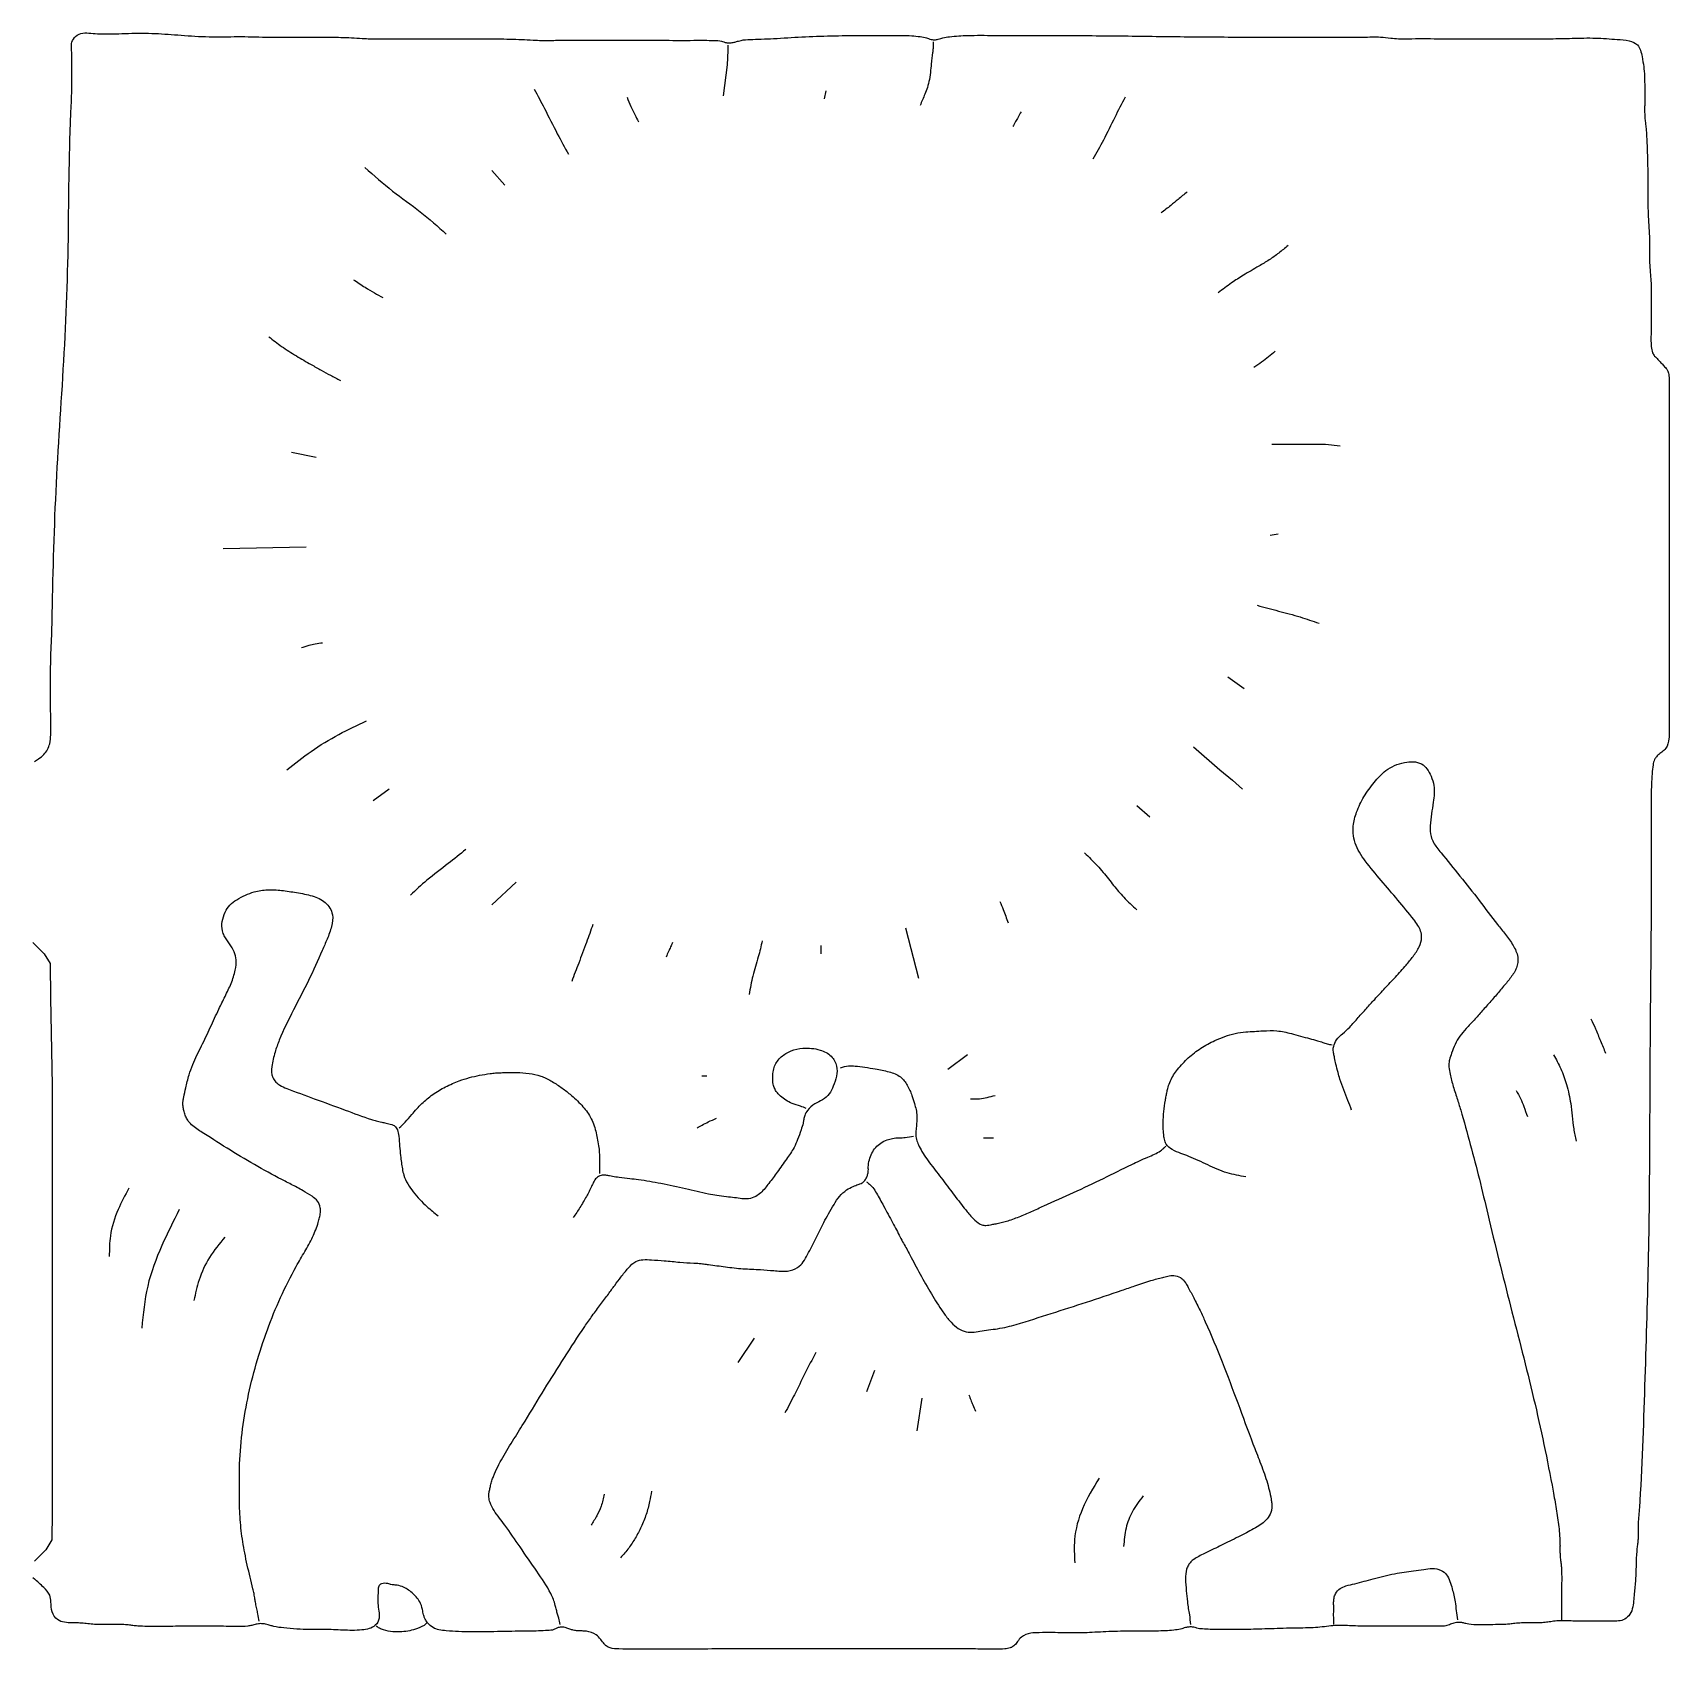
# Model space of a CAD drawing. Extents: x 1.32 to 8.84, y 286.38 to 293.8.
import ezdxf

# ---------------------------------------------------------------- set-up
doc = ezdxf.new("R2010")
doc.units = 0
doc.layers.add('Layer_1', color=7, linetype='CONTINUOUS')

msp = doc.modelspace()

# ---------------------------------------------------------------- linework, layer by layer
at = {"layer": 'Layer_1', "color": 1}
for p, q in [((4.513456, 293.743828), (4.513456, 293.720194)), ((4.513456, 293.720194), (4.509166, 293.654091)), ((4.509166, 293.654091), (4.491038, 293.512007)), ((4.962162, 293.534441), (4.954662, 293.49705)), ((3.42913, 293.168014), (3.488957, 293.100711)), ((8.835897, 292.113706), (8.835897, 291.85945)), ((2.509327, 291.874302), (2.621498, 291.851868)), ((7.011141, 291.911693), (7.257919, 291.911424)), ((7.257919, 291.911424), (7.325224, 291.904214)), ((8.835897, 291.85945), (8.835897, 290.939644)), ((7.003665, 291.492919), (7.041057, 291.500399)), ((2.195247, 291.433096), (2.576631, 291.440576)), ((8.835897, 290.939644), (8.835897, 290.655476)), ((6.80924, 290.842324), (6.884024, 290.789978)), ((6.652202, 290.520766), (6.771852, 290.416079)), ((6.771852, 290.416079), (6.830993, 290.36804)), ((6.830993, 290.36804), (6.876538, 290.326335)), ((2.958008, 290.326345), (2.883224, 290.273999)), ((6.390453, 290.251565), (6.45028, 290.199219)), ((3.541307, 289.900091), (3.429136, 289.795394)), ((5.328549, 289.69063), (5.388376, 289.458809)), ((1.320288, 289.623327), (1.372208, 289.570968)), ((4.93971, 289.608385), (4.93971, 289.570993)), ((1.372208, 289.570968), (1.400172, 289.526119)), ((1.400172, 289.526119), (1.402532, 289.369079)), ((1.402532, 289.369079), (1.410032, 288.965261)), ((5.612741, 289.107286), (5.523001, 289.039982)), ((4.393775, 289.010119), (4.41621, 289.010119)), ((1.410032, 288.965261), (1.410032, 287.47712)), ((5.687524, 288.726013), (5.732394, 288.726013)), ((4.6331, 287.806221), (4.558316, 287.694049)), ((5.186477, 287.65666), (5.149085, 287.559441)), ((5.403342, 287.529528), (5.380907, 287.379966)), ((1.410032, 287.47712), (1.410032, 287.006)), ((1.410032, 287.006), (1.407672, 286.878872)), ((1.379708, 286.834022), (1.327788, 286.781662)), ((1.407672, 286.878872), (1.379708, 286.834022)), ((1.320275, 286.706878), (1.327775, 286.699378)), ((3.129997, 286.497469), (3.117504, 286.485859)), ((5.298728, 286.377836), (4.438747, 286.377836)), ((5.650188, 286.377836), (5.298728, 286.377836))]:
    msp.add_line(p, q, dxfattribs=at)
for points, knots in [([(1.327803, 290.453583), (1.334261, 290.457655), (1.349794, 290.467449), (1.379199, 290.49034), (1.400076, 290.530595), (1.404103, 290.582452), (1.4035, 290.632376), (1.402399, 290.681752), (1.402621, 290.725589), (1.402564, 290.765473), (1.402579, 290.800618), (1.402572, 290.829442), (1.402589, 290.854369), (1.402459, 290.89933), (1.404125, 290.965153), (1.408625, 291.049834), (1.412914, 291.305397), (1.424674, 291.73261), (1.468866, 292.329879), (1.484582, 292.776687), (1.485671, 293.070887), (1.489064, 293.21296), (1.491431, 293.33083), (1.494955, 293.425044), (1.498616, 293.494794), (1.50002, 293.556407), (1.499909, 293.613465), (1.49938, 293.660776), (1.500854, 293.701256), (1.497606, 293.731463), (1.497813, 293.759714), (1.51637, 293.788353), (1.550702, 293.802304), (1.588616, 293.799051), (1.652909, 293.793663), (1.746417, 293.798838), (1.866154, 293.800017), (1.988909, 293.790705), (2.114947, 293.781234), (2.244724, 293.783951), (2.340844, 293.782896), (2.400253, 293.780739), (2.425186, 293.781141), (2.453225, 293.781408), (2.486694, 293.781303), (2.524084, 293.781338), (2.58145, 293.781312), (2.655585, 293.781465), (2.750377, 293.780247), (2.823005, 293.775772), (2.874163, 293.772943), (2.901599, 293.773534), (2.939768, 293.774068), (2.992463, 293.773766), (3.057272, 293.773872), (3.114461, 293.773847), (3.162802, 293.773851), (3.202685, 293.77385), (3.237098, 293.77385), (3.264517, 293.773851), (3.286952, 293.773849), (3.336198, 293.77386), (3.416291, 293.773666), (3.523532, 293.772445), (3.60686, 293.768406), (3.661532, 293.765369), (3.691462, 293.766042), (3.737631, 293.76664), (3.802843, 293.766269), (3.8851, 293.766396), (3.983522, 293.766365), (4.097398, 293.766342), (4.227044, 293.766492), (4.329416, 293.766042), (4.40403, 293.766778), (4.446169, 293.76572), (4.476898, 293.765475), (4.495243, 293.758187), (4.510041, 293.753868), (4.527838, 293.754124), (4.545142, 293.758363), (4.559892, 293.76286), (4.582481, 293.768906), (4.618036, 293.770191), (4.667833, 293.771848), (4.74731, 293.775515), (4.854406, 293.782794), (4.986575, 293.787391), (5.096844, 293.788952), (5.184618, 293.788799), (5.249437, 293.788696), (5.307374, 293.789145), (5.355969, 293.787967), (5.393282, 293.783839), (5.419573, 293.780463), (5.435664, 293.77388), (5.447918, 293.769791), (5.463002, 293.768258), (5.477786, 293.770545), (5.489927, 293.774887), (5.5072, 293.780659), (5.535065, 293.783286), (5.572344, 293.78751), (5.640832, 293.789948), (5.741256, 293.788679), (5.870885, 293.788985), (6.05732, 293.788825), (6.295943, 293.787284), (6.59006, 293.782856), (6.846634, 293.781114), (7.066273, 293.781296), (7.248231, 293.7816), (7.383893, 293.78059), (7.47113, 293.78186), (7.513624, 293.781998), (7.55343, 293.777431), (7.590226, 293.773233), (7.622722, 293.773417), (7.688865, 293.774405), (7.793486, 293.773604), (7.93307, 293.773906), (8.037397, 293.773838), (8.101675, 293.773841), (8.129096, 293.773841), (8.160552, 293.773842), (8.199774, 293.773833), (8.244643, 293.773873), (8.308859, 293.773673), (8.393029, 293.775455), (8.495264, 293.77882), (8.582935, 293.771087), (8.647768, 293.767855), (8.699904, 293.746874), (8.711578, 293.694231), (8.719557, 293.646893), (8.723379, 293.59908), (8.723706, 293.560717), (8.723773, 293.530201), (8.723734, 293.51026), (8.723757, 293.489309), (8.723602, 293.468089), (8.723431, 293.445654), (8.723598, 293.422997), (8.725024, 293.400206), (8.728462, 293.377905), (8.733597, 293.323757), (8.73631, 293.235507), (8.739022, 293.115845), (8.737689, 293.018232), (8.740177, 292.943961), (8.744601, 292.891733), (8.746606, 292.844777), (8.745691, 292.804686), (8.744967, 292.769775), (8.746733, 292.731891), (8.750092, 292.691909), (8.75315, 292.649558), (8.753795, 292.60483), (8.753614, 292.554499), (8.753547, 292.502154), (8.753922, 292.457321), (8.753067, 292.421669), (8.752105, 292.391718), (8.753509, 292.361487), (8.757205, 292.334393), (8.767414, 292.317112), (8.779822, 292.306047), (8.790791, 292.292688), (8.80591, 292.278964), (8.816077, 292.265926), (8.825984, 292.254848), (8.833057, 292.239832), (8.836172, 292.216051), (8.836701, 292.184152), (8.836267, 292.149234), (8.836014, 292.124996), (8.835897, 292.113706)], [0, 0, 0, 0, 0.022922, 0.055125, 0.110862, 0.152072, 0.21033, 0.260744, 0.300201, 0.341844, 0.380394, 0.405638, 0.428316, 0.455176, 0.540517, 0.6258, 0.709552, 1.307254, 1.9076, 2.506, 2.647974, 2.79018, 2.932329, 3.001647, 3.073011, 3.141855, 3.186513, 3.244145, 3.283939, 3.307579, 3.335582, 3.36678, 3.403636, 3.440484, 3.479878, 3.597495, 3.720454, 3.839062, 3.966608, 4.099408, 4.228159, 4.255001, 4.277711, 4.302953, 4.339124, 4.378114, 4.415125, 4.51122, 4.600537, 4.699438, 4.729525, 4.754167, 4.78173, 4.844052, 4.912239, 4.976161, 5.01562, 5.057261, 5.09581, 5.118858, 5.139519, 5.163115, 5.266597, 5.379809, 5.484791, 5.516896, 5.543996, 5.574562, 5.655429, 5.739616, 5.821339, 5.95069, 6.081264, 6.2102, 6.258034, 6.304732, 6.337503, 6.348356, 6.36373, 6.383486, 6.400817, 6.417074, 6.429779, 6.470834, 6.522976, 6.579611, 6.709362, 6.845058, 6.976269, 7.040187, 7.108384, 7.1707, 7.21408, 7.25396, 7.283636, 7.292737, 7.306029, 7.322288, 7.337675, 7.35047, 7.360946, 7.392211, 7.433808, 7.473715, 7.597568, 7.735153, 7.862576, 8.156882, 8.45102, 8.745027, 8.926611, 9.109928, 9.290929, 9.33352, 9.371734, 9.418261, 9.453605, 9.482721, 9.515633, 9.652112, 9.796522, 9.934407, 9.965091, 9.989356, 10.016669, 10.059458, 10.107024, 10.151274, 10.252102, 10.359578, 10.458079, 10.514821, 10.556403, 10.614093, 10.660948, 10.703999, 10.756934, 10.776243, 10.795527, 10.816759, 10.839097, 10.859187, 10.884066, 10.907067, 10.927607, 10.951721, 11.070185, 11.192315, 11.310821, 11.362981, 11.415165, 11.468057, 11.503861, 11.535455, 11.572786, 11.617558, 11.655838, 11.700131, 11.751707, 11.806842, 11.857171, 11.88618, 11.913856, 11.946958, 11.977232, 11.99455, 12.00574, 12.02694, 12.046284, 12.066799, 12.076477, 12.090733, 12.115722, 12.147716, 12.18656, 12.220437, 12.220437, 12.220437, 12.220437]), ([(5.455742, 293.758755), (5.455784, 293.75715), (5.455921, 293.751889), (5.455901, 293.741796), (5.455101, 293.726694), (5.453245, 293.710096), (5.450242, 293.690357), (5.447697, 293.663711), (5.444472, 293.628126), (5.439072, 293.588038), (5.430864, 293.551138), (5.418785, 293.520239), (5.406307, 293.493383), (5.39931, 293.475771), (5.395869, 293.467109)], [0, 0, 0, 0, 0.004814, 0.015791, 0.030268, 0.050161, 0.065868, 0.090157, 0.130434, 0.173062, 0.211468, 0.243475, 0.272356, 0.300311, 0.300311, 0.300311, 0.300311]), ([(3.623582, 293.541919), (3.639259, 293.512665), (3.675586, 293.44488), (3.725093, 293.343688), (3.763398, 293.274091), (3.780622, 293.242795)], [0, 0, 0, 0, 0.099563, 0.230705, 0.337861, 0.337861, 0.337861, 0.337861]), ([(4.049811, 293.50453), (4.055448, 293.490444), (4.066209, 293.463556), (4.085058, 293.426796), (4.096673, 293.403407), (4.102159, 293.392358)], [0, 0, 0, 0, 0.04549, 0.086831, 0.123842, 0.123842, 0.123842, 0.123842]), ([(5.859513, 293.437226), (5.854777, 293.429162), (5.846192, 293.414548), (5.833777, 293.39208), (5.826181, 293.377639), (5.822121, 293.369922)], [0, 0, 0, 0, 0.028054, 0.050844, 0.077003, 0.077003, 0.077003, 0.077003]), ([(6.338111, 293.504528), (6.321739, 293.474016), (6.2869, 293.409086), (6.24166, 293.311946), (6.205304, 293.249253), (6.188549, 293.220361)], [0, 0, 0, 0, 0.103873, 0.221039, 0.32119, 0.32119, 0.32119, 0.32119]), ([(2.845838, 293.18297), (2.887464, 293.145779), (2.968678, 293.073219), (3.101785, 292.981581), (3.180571, 292.911307), (3.219743, 292.876368)], [0, 0, 0, 0, 0.167309, 0.326421, 0.483752, 0.483752, 0.483752, 0.483752]), ([(6.622281, 293.070799), (6.608449, 293.058943), (6.583665, 293.0377), (6.54394, 293.005072), (6.517549, 292.984955), (6.502631, 292.973584)], [0, 0, 0, 0, 0.054651, 0.097927, 0.154195, 0.154195, 0.154195, 0.154195]), ([(7.085923, 292.824022), (7.0718, 292.812204), (7.043896, 292.788855), (6.998859, 292.757112), (6.94399, 292.724292), (6.885062, 292.691135), (6.822748, 292.650331), (6.784851, 292.622307), (6.764364, 292.607158)], [0, 0, 0, 0, 0.055227, 0.109122, 0.165071, 0.246974, 0.311925, 0.388356, 0.388356, 0.388356, 0.388356]), ([(2.793493, 292.666981), (2.811184, 292.655223), (2.842601, 292.634341), (2.887684, 292.607205), (2.915092, 292.591957), (2.928099, 292.584722)], [0, 0, 0, 0, 0.063718, 0.113158, 0.157807, 0.157807, 0.157807, 0.157807]), ([(2.404631, 292.405248), (2.423973, 292.390062), (2.464474, 292.358265), (2.530253, 292.316679), (2.591512, 292.281118), (2.643995, 292.252003), (2.68874, 292.227191), (2.718296, 292.2115), (2.733669, 292.203339)], [0, 0, 0, 0, 0.073731, 0.154387, 0.233152, 0.286256, 0.33443, 0.386642, 0.386642, 0.386642, 0.386642]), ([(7.026098, 292.337945), (7.016422, 292.329324), (6.996767, 292.311811), (6.96347, 292.287962), (6.940748, 292.271672), (6.928879, 292.263163)], [0, 0, 0, 0, 0.03885, 0.07892, 0.122742, 0.122742, 0.122742, 0.122742]), ([(6.943841, 291.171364), (6.976635, 291.16259), (7.042322, 291.145014), (7.137752, 291.119863), (7.199002, 291.098991), (7.228009, 291.089106)], [0, 0, 0, 0, 0.101853, 0.204012, 0.295921, 0.295921, 0.295921, 0.295921]), ([(2.554196, 290.97693), (2.565833, 290.980759), (2.586705, 290.987625), (2.619026, 290.996243), (2.640069, 290.998271), (2.651415, 290.999365)], [0, 0, 0, 0, 0.036763, 0.065938, 0.100071, 0.100071, 0.100071, 0.100071]), ([(8.835897, 290.655476), (8.836008, 290.645), (8.836252, 290.621968), (8.836643, 290.589451), (8.835258, 290.552654), (8.827422, 290.518124), (8.803404, 290.497057), (8.787129, 290.486379), (8.776006, 290.474987), (8.766348, 290.460607), (8.760753, 290.433467), (8.757583, 290.394735), (8.754714, 290.34978), (8.752891, 290.281081), (8.753543, 290.191829), (8.753454, 290.079664), (8.753906, 289.869397), (8.752025, 289.561033), (8.747533, 289.154736), (8.746225, 288.695883), (8.742721, 288.184726), (8.724204, 287.621433), (8.712608, 287.232548), (8.69912, 287.019278), (8.695405, 286.981979), (8.693674, 286.952014), (8.693796, 286.929127), (8.693951, 286.911678), (8.693854, 286.892597), (8.692478, 286.87197), (8.689092, 286.849663), (8.685532, 286.813296), (8.683929, 286.761543), (8.682269, 286.696608), (8.676428, 286.642008), (8.672579, 286.597383), (8.668702, 286.562167), (8.653859, 286.529957), (8.626732, 286.50932), (8.593476, 286.504759), (8.558159, 286.505317), (8.516144, 286.504849), (8.473782, 286.505146), (8.434607, 286.504912), (8.401547, 286.505754), (8.369165, 286.507246), (8.336693, 286.507702), (8.306209, 286.505703), (8.278997, 286.501047), (8.248965, 286.49733), (8.21469, 286.497108), (8.177321, 286.498006), (8.144161, 286.497152), (8.116384, 286.493563), (8.091507, 286.490683), (8.057086, 286.489901), (8.013109, 286.489194), (7.963305, 286.488541), (7.926176, 286.48916), (7.901746, 286.494316), (7.887089, 286.498534), (7.868662, 286.50127), (7.847724, 286.497987), (7.826571, 286.48837), (7.801302, 286.481897), (7.769635, 286.482059), (7.734782, 286.482148), (7.681696, 286.482978), (7.611544, 286.482463), (7.524296, 286.482807), (7.451675, 286.482234), (7.397147, 286.48327), (7.354831, 286.485764), (7.314027, 286.486822), (7.271658, 286.48336), (7.232057, 286.477128), (7.171792, 286.473861), (7.087239, 286.473899), (6.982587, 286.469532), (6.898337, 286.467542), (6.8387, 286.467522), (6.801305, 286.467582), (6.764134, 286.467554), (6.728221, 286.467828), (6.695924, 286.469747), (6.67235, 286.471042), (6.657897, 286.476446), (6.645493, 286.479524), (6.630525, 286.47937), (6.615469, 286.476445), (6.603157, 286.472717), (6.585454, 286.467167), (6.558495, 286.463788), (6.521079, 286.46072), (6.461891, 286.459867), (6.379509, 286.460079), (6.277245, 286.458605), (6.194025, 286.454381), (6.135081, 286.451281), (6.09518, 286.45227), (6.051792, 286.45266), (6.000205, 286.453082), (5.950286, 286.452926), (5.901622, 286.452238), (5.864161, 286.438485), (5.843714, 286.413566), (5.832866, 286.397439), (5.821151, 286.387808), (5.806277, 286.380598), (5.779434, 286.377271), (5.7408, 286.376772), (5.695891, 286.37734), (5.664662, 286.377679), (5.650188, 286.377836)], [0, 0, 0, 0, 0.031448, 0.069137, 0.09726, 0.142872, 0.168953, 0.190773, 0.201299, 0.21653, 0.242018, 0.282932, 0.333601, 0.376957, 0.489127, 0.601302, 0.713472, 1.119921, 1.526403, 1.932427, 2.496501, 3.059784, 3.623197, 3.663517, 3.700787, 3.735647, 3.753488, 3.769436, 3.787998, 3.810725, 3.831372, 3.85566, 3.920296, 3.986637, 4.050466, 4.084873, 4.121147, 4.15631, 4.188136, 4.218591, 4.25493, 4.294475, 4.344512, 4.382058, 4.411985, 4.44371, 4.479308, 4.50937, 4.535181, 4.5621, 4.600052, 4.637823, 4.67431, 4.69938, 4.721817, 4.749393, 4.802592, 4.853744, 4.899046, 4.913336, 4.928508, 4.944808, 4.968849, 4.990716, 5.014428, 5.046389, 5.085206, 5.119159, 5.205605, 5.295686, 5.380893, 5.423477, 5.459256, 5.508078, 5.545761, 5.586609, 5.628257, 5.726616, 5.840266, 5.942432, 5.97941, 6.019179, 6.054603, 6.090967, 6.126761, 6.152084, 6.160836, 6.172926, 6.190229, 6.205195, 6.21884, 6.228808, 6.260805, 6.299889, 6.341541, 6.438252, 6.547115, 6.648264, 6.688267, 6.724104, 6.767949, 6.818445, 6.878891, 6.917596, 6.964743, 6.991829, 7.013028, 7.022736, 7.036977, 7.061966, 7.10289, 7.153165, 7.196596, 7.196596, 7.196596, 7.196596]), ([(2.486901, 290.416072), (2.523747, 290.444891), (2.599807, 290.50438), (2.722735, 290.579563), (2.810594, 290.620502), (2.853328, 290.640415)], [0, 0, 0, 0, 0.140267, 0.289553, 0.43093, 0.43093, 0.43093, 0.43093]), ([(7.377571, 288.853149), (7.371892, 288.867644), (7.359833, 288.898424), (7.342404, 288.945956), (7.325296, 288.988214), (7.31424, 289.028186), (7.306547, 289.060671), (7.300566, 289.089344), (7.295468, 289.111502), (7.292022, 289.131677), (7.29689, 289.157358), (7.311374, 289.183162), (7.340535, 289.206033), (7.372165, 289.237081), (7.407377, 289.277555), (7.445803, 289.319751), (7.486522, 289.365223), (7.530922, 289.413037), (7.579609, 289.464747), (7.623124, 289.512961), (7.660959, 289.55848), (7.688857, 289.599326), (7.702217, 289.640922), (7.695643, 289.675292), (7.682165, 289.702843), (7.646634, 289.750237), (7.58984, 289.818415), (7.514018, 289.906767), (7.453338, 289.978411), (7.412976, 290.035966), (7.392903, 290.078625), (7.383557, 290.120048), (7.38418, 290.157527), (7.390523, 290.19009), (7.40465, 290.235956), (7.432534, 290.294215), (7.479206, 290.357389), (7.525027, 290.408094), (7.574461, 290.437299), (7.617855, 290.450466), (7.660548, 290.455461), (7.698769, 290.446479), (7.726634, 290.420224), (7.743753, 290.384839), (7.757133, 290.346509), (7.757819, 290.305439), (7.752237, 290.262384), (7.744451, 290.213104), (7.736783, 290.161042), (7.738507, 290.115296), (7.752559, 290.082356), (7.769002, 290.057853), (7.811041, 290.007319), (7.876092, 289.926609), (7.963343, 289.817461), (8.030655, 289.726412), (8.085073, 289.659053), (8.120104, 289.611778), (8.145058, 289.55956), (8.138083, 289.504594), (8.109402, 289.461327), (8.074554, 289.419965), (8.037203, 289.375675), (7.997659, 289.331236), (7.965362, 289.294182), (7.940495, 289.266825), (7.921509, 289.247326), (7.899153, 289.22318), (7.874852, 289.192871), (7.851276, 289.155703), (7.837832, 289.118323), (7.827524, 289.087284), (7.822132, 289.056862), (7.829616, 289.017743), (7.842185, 288.967012), (7.860921, 288.910181), (7.889294, 288.819523), (7.922783, 288.694739), (7.965194, 288.535431), (8.023372, 288.286983), (8.106513, 287.951639), (8.217149, 287.530422), (8.282455, 287.218838), (8.317644, 287.021566), (8.3306, 286.939531), (8.335009, 286.877483), (8.33463, 286.836565), (8.334639, 286.816607), (8.335846, 286.795557), (8.338567, 286.774374), (8.341434, 286.752007), (8.342539, 286.724668), (8.342358, 286.690726), (8.342345, 286.653335), (8.342219, 286.619991), (8.342241, 286.594388), (8.342237, 286.572018), (8.342238, 286.551686), (8.342238, 286.533098), (8.342238, 286.520574), (8.342238, 286.514544), (8.342238, 286.512522)], [0, 0, 0, 0, 0.0467, 0.099165, 0.151915, 0.183282, 0.223456, 0.252091, 0.271077, 0.29183, 0.312801, 0.348291, 0.377683, 0.423239, 0.481218, 0.538523, 0.594472, 0.664322, 0.734268, 0.807537, 0.85916, 0.911681, 0.955766, 0.985388, 1.014225, 1.047201, 1.162678, 1.280572, 1.396462, 1.444222, 1.491005, 1.537016, 1.570219, 1.60273, 1.636218, 1.714067, 1.794857, 1.871683, 1.916859, 1.96526, 2.006757, 2.044917, 2.078576, 2.117656, 2.162127, 2.199115, 2.239538, 2.292439, 2.348682, 2.397717, 2.426959, 2.454867, 2.486032, 2.62407, 2.765931, 2.905122, 2.963831, 3.025399, 3.082406, 3.131925, 3.183469, 3.235968, 3.294556, 3.357155, 3.414445, 3.442013, 3.468049, 3.496091, 3.540693, 3.584509, 3.627338, 3.659343, 3.682771, 3.719001, 3.777126, 3.840182, 3.898213, 4.062192, 4.227625, 4.392797, 4.827626, 5.264123, 5.699168, 5.782128, 5.865295, 5.948258, 5.968279, 5.988055, 6.008123, 6.031475, 6.052115, 6.075741, 6.113478, 6.153949, 6.187913, 6.21351, 6.23076, 6.255023, 6.274503, 6.286526, 6.292593, 6.292593, 6.292593, 6.292593]), ([(3.309478, 290.049656), (3.282555, 290.02799), (3.223247, 289.980261), (3.134513, 289.915211), (3.079748, 289.863449), (3.055223, 289.840269)], [0, 0, 0, 0, 0.10369, 0.22841, 0.329557, 0.329557, 0.329557, 0.329557]), ([(6.151156, 290.034699), (6.160956, 290.024955), (6.180516, 290.005506), (6.209409, 289.976053), (6.24443, 289.936123), (6.283081, 289.886305), (6.332399, 289.826882), (6.370142, 289.791833), (6.390461, 289.772964)], [0, 0, 0, 0, 0.04146, 0.082754, 0.123749, 0.200696, 0.271948, 0.355039, 0.355039, 0.355039, 0.355039]), ([(2.359767, 286.50503), (2.358141, 286.51654), (2.355447, 286.535597), (2.348957, 286.562761), (2.344405, 286.585291), (2.340722, 286.608818), (2.336865, 286.631315), (2.329618, 286.665082), (2.318199, 286.708514), (2.305686, 286.763382), (2.290309, 286.834014), (2.276748, 286.920579), (2.269227, 287.023128), (2.269542, 287.10106), (2.270296, 287.153227), (2.269759, 287.180647), (2.271103, 287.305743), (2.299988, 287.53176), (2.389596, 287.843633), (2.489318, 288.065911), (2.569454, 288.202274), (2.606587, 288.267967), (2.627699, 288.321312), (2.637747, 288.359346), (2.642299, 288.381791), (2.641627, 288.40804), (2.630511, 288.437057), (2.59925, 288.460829), (2.566481, 288.479396), (2.534644, 288.497805), (2.507063, 288.512092), (2.446439, 288.542375), (2.352484, 288.593303), (2.228116, 288.667366), (2.137819, 288.725554), (2.07998, 288.762481), (2.055551, 288.780089), (2.035667, 288.798918), (2.023927, 288.820327), (2.016852, 288.840211), (2.011893, 288.860544), (2.009275, 288.879019), (2.010933, 288.896608), (2.015353, 288.921295), (2.023837, 288.960963), (2.036533, 289.011172), (2.058818, 289.076516), (2.096201, 289.147169), (2.135749, 289.232094), (2.170683, 289.308494), (2.20379, 289.375353), (2.232445, 289.433839), (2.250995, 289.490186), (2.257468, 289.540337), (2.246719, 289.582086), (2.228094, 289.611101), (2.211366, 289.63463), (2.199169, 289.654), (2.188534, 289.681946), (2.188575, 289.720183), (2.201509, 289.761092), (2.224268, 289.796566), (2.258476, 289.820854), (2.296164, 289.840503), (2.342922, 289.858419), (2.399296, 289.866918), (2.464702, 289.862596), (2.533251, 289.851942), (2.60218, 289.839563), (2.667558, 289.812834), (2.703023, 289.754894), (2.693919, 289.693185), (2.673204, 289.639732), (2.63742, 289.556948), (2.588177, 289.447409), (2.517621, 289.312686), (2.462534, 289.204495), (2.431142, 289.116304), (2.417307, 289.059591), (2.415999, 289.009254), (2.435478, 288.981217), (2.457821, 288.96403), (2.518468, 288.94042), (2.618185, 288.902864), (2.748391, 288.856587), (2.84222, 288.820013), (2.89868, 288.803038), (2.921305, 288.798144), (2.944918, 288.792494), (2.965723, 288.788969), (2.985414, 288.779776), (2.998142, 288.760082), (3.002327, 288.727668), (3.005143, 288.688011), (3.008625, 288.647441), (3.01335, 288.612962), (3.017495, 288.582874), (3.028182, 288.534793), (3.066446, 288.473896), (3.123711, 288.41459), (3.164921, 288.381157), (3.182331, 288.367032)], [0, 0, 0, 0, 0.034848, 0.057695, 0.083741, 0.103782, 0.12913, 0.152207, 0.207364, 0.263824, 0.321027, 0.424208, 0.526378, 0.629136, 0.657902, 0.682892, 0.711401, 1.033181, 1.361978, 1.682356, 1.760396, 1.836529, 1.908574, 1.931548, 1.954606, 1.976961, 2.009768, 2.04352, 2.091851, 2.12349, 2.153688, 2.185045, 2.326783, 2.474173, 2.619159, 2.649111, 2.679934, 2.709588, 2.730175, 2.75253, 2.772757, 2.792957, 2.808096, 2.825513, 2.868225, 2.929739, 2.980825, 3.074897, 3.168913, 3.262, 3.326837, 3.392806, 3.457101, 3.504341, 3.542143, 3.583648, 3.606995, 3.628883, 3.652139, 3.695783, 3.74034, 3.779727, 3.819733, 3.864416, 3.907321, 3.969346, 4.033592, 4.103282, 4.177292, 4.244328, 4.308934, 4.362776, 4.424811, 4.481612, 4.633064, 4.785079, 4.937813, 4.996925, 5.064765, 5.114763, 5.139804, 5.164079, 5.198432, 5.333847, 5.484701, 5.612662, 5.635808, 5.661452, 5.682078, 5.708632, 5.724732, 5.745614, 5.775434, 5.821765, 5.86528, 5.897452, 5.926157, 5.956437, 6.044548, 6.136401, 6.203598, 6.203598, 6.203598, 6.203598]), ([(5.762282, 289.810305), (5.767283, 289.798186), (5.776325, 289.776276), (5.789243, 289.744027), (5.796151, 289.723536), (5.799673, 289.713086)], [0, 0, 0, 0, 0.039331, 0.071112, 0.10419, 0.10419, 0.10419, 0.10419]), ([(3.892758, 289.705586), (3.883062, 289.678088), (3.862106, 289.618661), (3.82921, 289.53159), (3.80631, 289.471918), (3.795539, 289.443853)], [0, 0, 0, 0, 0.08747, 0.189034, 0.279218, 0.279218, 0.279218, 0.279218]), ([(4.259204, 289.623342), (4.256141, 289.616231), (4.250165, 289.602359), (4.239581, 289.5802), (4.232993, 289.564732), (4.22929, 289.556037)], [0, 0, 0, 0, 0.023228, 0.045308, 0.073657, 0.073657, 0.073657, 0.073657]), ([(4.670479, 289.630806), (4.664973, 289.605913), (4.652887, 289.551273), (4.625124, 289.470969), (4.615384, 289.412454), (4.610652, 289.384028)], [0, 0, 0, 0, 0.076447, 0.167806, 0.254111, 0.254111, 0.254111, 0.254111]), ([(8.476852, 289.27187), (8.483971, 289.256767), (8.499702, 289.223392), (8.520484, 289.170331), (8.536281, 289.133292), (8.544155, 289.114829)], [0, 0, 0, 0, 0.050076, 0.110661, 0.170879, 0.170879, 0.170879, 0.170879]), ([(6.891496, 288.546493), (6.862599, 288.551327), (6.801958, 288.561469), (6.716681, 288.600488), (6.647934, 288.634445), (6.592151, 288.654454), (6.555299, 288.668896), (6.526206, 288.691641), (6.517062, 288.718533), (6.514537, 288.73865), (6.512648, 288.763905), (6.51103, 288.799358), (6.514832, 288.846864), (6.520251, 288.887669), (6.525676, 288.917986), (6.529622, 288.937993), (6.535386, 288.961355), (6.544681, 288.98735), (6.559635, 289.014867), (6.585846, 289.05115), (6.626471, 289.094084), (6.684239, 289.138676), (6.742017, 289.170068), (6.795146, 289.191946), (6.84254, 289.206698), (6.901692, 289.213241), (6.965525, 289.216571), (7.036101, 289.219766), (7.093405, 289.206789), (7.142836, 289.192404), (7.182925, 289.182195), (7.216835, 289.172821), (7.243507, 289.164332), (7.265848, 289.157521), (7.280314, 289.153999), (7.287834, 289.152168)], [0, 0, 0, 0, 0.087529, 0.183681, 0.279347, 0.317744, 0.361165, 0.398583, 0.423162, 0.444068, 0.459512, 0.499106, 0.550403, 0.602193, 0.622577, 0.642786, 0.663361, 0.694729, 0.725302, 0.756975, 0.828802, 0.90175, 0.975033, 1.025284, 1.074076, 1.123302, 1.203174, 1.266314, 1.334053, 1.377963, 1.420965, 1.458104, 1.483492, 1.504936, 1.52815, 1.52815, 1.52815, 1.52815]), ([(4.87241, 288.860521), (4.863969, 288.864037), (4.842854, 288.872832), (4.799868, 288.883655), (4.76468, 288.907436), (4.739806, 288.930765), (4.729527, 288.947238), (4.720722, 288.968082), (4.718139, 288.996068), (4.720049, 289.026265), (4.728143, 289.063711), (4.756851, 289.099661), (4.802878, 289.128688), (4.865349, 289.140356), (4.930604, 289.135297), (4.989403, 289.10603), (5.016668, 289.057631), (5.013281, 289.007416), (4.998908, 288.96526), (4.980386, 288.925527), (4.949188, 288.89869), (4.909628, 288.883367), (4.881343, 288.857763), (4.865828, 288.830907), (4.861234, 288.810518), (4.858006, 288.787815), (4.847337, 288.757406), (4.834801, 288.71955), (4.814547, 288.673587), (4.780308, 288.625395), (4.742108, 288.570427), (4.708711, 288.526048), (4.683767, 288.493924), (4.664415, 288.47265), (4.639716, 288.454018), (4.609375, 288.443193), (4.575955, 288.445687), (4.542315, 288.45097), (4.50395, 288.454504), (4.464003, 288.459805), (4.401412, 288.47112), (4.316226, 288.492172), (4.209298, 288.515332), (4.123695, 288.530313), (4.059397, 288.537795), (4.019662, 288.543735), (3.988437, 288.546016), (3.968478, 288.55088), (3.951293, 288.55446), (3.929689, 288.553947), (3.908219, 288.542595), (3.895593, 288.522446), (3.882843, 288.492924), (3.862233, 288.453906), (3.834675, 288.406354), (3.813389, 288.37481), (3.803041, 288.359476)], [0, 0, 0, 0, 0.027419, 0.068587, 0.132146, 0.151932, 0.170473, 0.189926, 0.219325, 0.253587, 0.280775, 0.332888, 0.386023, 0.441219, 0.520481, 0.579149, 0.630678, 0.676378, 0.72563, 0.764485, 0.806216, 0.845029, 0.891096, 0.917283, 0.936806, 0.953368, 0.986037, 1.032981, 1.073224, 1.136077, 1.209625, 1.274264, 1.302604, 1.331665, 1.360258, 1.394802, 1.425354, 1.459576, 1.497226, 1.540805, 1.580455, 1.687967, 1.803939, 1.90867, 1.948491, 1.998086, 2.029264, 2.042084, 2.059651, 2.081897, 2.105576, 2.128945, 2.151607, 2.202364, 2.261005, 2.316483, 2.316483, 2.316483, 2.316483]), ([(8.304855, 289.107286), (8.31669, 289.086202), (8.341226, 289.042488), (8.367082, 288.966664), (8.383387, 288.893548), (8.391391, 288.82548), (8.396289, 288.76757), (8.405166, 288.729673), (8.409552, 288.710947)], [0, 0, 0, 0, 0.072406, 0.150115, 0.239238, 0.296686, 0.355671, 0.413288, 0.413288, 0.413288, 0.413288]), ([(3.002851, 288.770825), (3.012616, 288.779508), (3.033845, 288.798387), (3.065769, 288.838613), (3.105777, 288.88302), (3.157538, 288.926621), (3.215936, 288.960812), (3.272883, 288.985919), (3.325466, 289.002689), (3.373039, 289.013554), (3.413042, 289.019872), (3.444223, 289.023522), (3.466695, 289.024817), (3.499177, 289.025506), (3.543932, 289.026163), (3.599273, 289.023097), (3.653202, 289.011602), (3.701581, 288.987541), (3.746387, 288.959106), (3.793922, 288.921637), (3.841676, 288.8783), (3.884892, 288.822037), (3.903875, 288.76804), (3.91325, 288.723169), (3.919377, 288.690819), (3.923038, 288.656296), (3.923526, 288.623642), (3.923006, 288.591238), (3.922776, 288.571557), (3.922658, 288.561428)], [0, 0, 0, 0, 0.039128, 0.085071, 0.153682, 0.218251, 0.287179, 0.355956, 0.404572, 0.452533, 0.502209, 0.526003, 0.546684, 0.569705, 0.623471, 0.68093, 0.735782, 0.787421, 0.842039, 0.894848, 0.968786, 1.035235, 1.105226, 1.138098, 1.172891, 1.203926, 1.242117, 1.270773, 1.301161, 1.301161, 1.301161, 1.301161]), ([(5.029447, 289.047456), (5.041767, 289.05101), (5.064045, 289.057438), (5.102231, 289.055678), (5.143036, 289.049102), (5.195418, 289.042644), (5.250641, 289.030689), (5.306671, 289.011231), (5.339113, 288.966801), (5.357867, 288.924179), (5.369044, 288.88616), (5.377841, 288.854789), (5.38303, 288.819615), (5.379472, 288.784204), (5.375757, 288.753586), (5.375498, 288.733338), (5.380055, 288.714333), (5.389378, 288.691189), (5.404674, 288.660794), (5.43479, 288.616266), (5.480022, 288.558078), (5.533177, 288.48839), (5.577197, 288.430052), (5.613564, 288.383114), (5.643078, 288.350368), (5.672435, 288.325161), (5.696915, 288.322869), (5.711892, 288.324935), (5.727122, 288.328435), (5.745958, 288.331234), (5.768437, 288.336053), (5.804206, 288.345376), (5.850856, 288.362578), (5.907667, 288.387367), (5.990775, 288.42498), (6.101371, 288.474473), (6.236215, 288.537577), (6.335998, 288.588393), (6.403804, 288.620589), (6.438973, 288.635728), (6.47173, 288.649819), (6.49724, 288.662601), (6.513858, 288.676772), (6.521652, 288.684993), (6.525036, 288.688563)], [0, 0, 0, 0, 0.03818, 0.069041, 0.113485, 0.162476, 0.226889, 0.284375, 0.333935, 0.386079, 0.424298, 0.452583, 0.483849, 0.530269, 0.558586, 0.576593, 0.590555, 0.616882, 0.651314, 0.692433, 0.777863, 0.872453, 0.955262, 0.997396, 1.049978, 1.089334, 1.107737, 1.12173, 1.134674, 1.15458, 1.178826, 1.203606, 1.265421, 1.327676, 1.389583, 1.539076, 1.691181, 1.836157, 1.87496, 1.916361, 1.950953, 1.982115, 2.001348, 2.016107, 2.016107, 2.016107, 2.016107]), ([(8.132826, 288.942814), (8.140154, 288.930916), (8.154546, 288.90755), (8.169311, 288.866301), (8.179559, 288.838435), (8.185175, 288.823164)], [0, 0, 0, 0, 0.041797, 0.08209, 0.130943, 0.130943, 0.130943, 0.130943]), ([(5.627663, 288.905426), (5.641411, 288.904664), (5.667042, 288.903244), (5.704362, 288.911364), (5.727829, 288.91733), (5.739835, 288.920383)], [0, 0, 0, 0, 0.0411, 0.07662, 0.113831, 0.113831, 0.113831, 0.113831]), ([(4.371343, 288.770821), (4.378999, 288.775273), (4.395856, 288.785078), (4.425623, 288.800444), (4.448244, 288.81017), (4.461083, 288.815691)], [0, 0, 0, 0, 0.026569, 0.058502, 0.100417, 0.100417, 0.100417, 0.100417]), ([(3.743185, 286.490001), (3.740865, 286.500026), (3.73713, 286.516164), (3.730629, 286.538443), (3.725218, 286.557855), (3.719555, 286.580667), (3.712115, 286.606056), (3.687337, 286.660527), (3.632282, 286.738806), (3.561078, 286.842739), (3.50492, 286.92499), (3.463666, 286.979725), (3.438089, 287.012842), (3.421313, 287.045117), (3.414275, 287.072482), (3.415169, 287.092924), (3.41923, 287.110937), (3.423443, 287.130281), (3.428891, 287.150315), (3.444233, 287.194671), (3.478261, 287.259186), (3.529819, 287.342151), (3.59516, 287.445515), (3.670089, 287.571432), (3.761896, 287.715672), (3.834419, 287.828711), (3.890685, 287.909634), (3.927265, 287.959223), (3.962201, 288.005334), (3.992826, 288.047516), (4.022477, 288.088181), (4.053145, 288.12595), (4.084925, 288.159415), (4.125093, 288.16742), (4.168569, 288.164613), (4.225228, 288.161605), (4.289799, 288.153938), (4.343158, 288.150305), (4.379493, 288.149515), (4.401906, 288.146808), (4.442173, 288.141024), (4.502366, 288.132905), (4.58203, 288.123143), (4.656312, 288.121231), (4.724178, 288.115954), (4.781757, 288.108978), (4.845124, 288.128249), (4.88137, 288.192345), (4.916445, 288.262871), (4.947197, 288.326702), (4.97633, 288.378191), (4.999155, 288.418781), (5.024329, 288.457321), (5.054655, 288.486028), (5.085708, 288.501006), (5.106411, 288.50982), (5.12031, 288.514061), (5.131569, 288.518955), (5.142796, 288.529784), (5.151424, 288.544762), (5.15518, 288.558337), (5.158816, 288.573334), (5.156871, 288.595122), (5.163087, 288.634673), (5.183062, 288.674473), (5.214717, 288.703424), (5.242097, 288.715651), (5.270834, 288.724225), (5.298839, 288.726038), (5.331541, 288.726123), (5.353131, 288.730757), (5.365965, 288.733513)], [0, 0, 0, 0, 0.03086, 0.049679, 0.069613, 0.091309, 0.12021, 0.14882, 0.270358, 0.405887, 0.527368, 0.568884, 0.611556, 0.652743, 0.677116, 0.695314, 0.713516, 0.732468, 0.754714, 0.775751, 0.873162, 0.972337, 1.069054, 1.239925, 1.411888, 1.581963, 1.642772, 1.707531, 1.766825, 1.816281, 1.864032, 1.917358, 1.963841, 1.997047, 2.035983, 2.094825, 2.167091, 2.231013, 2.255207, 2.276044, 2.29868, 2.377266, 2.45828, 2.539266, 2.599955, 2.662611, 2.712634, 2.787647, 2.870506, 2.953182, 2.999038, 3.048093, 3.092881, 3.136825, 3.171124, 3.195731, 3.204255, 3.214734, 3.23225, 3.249895, 3.26601, 3.274365, 3.296015, 3.330724, 3.393633, 3.424936, 3.457649, 3.482625, 3.514594, 3.541351, 3.580578, 3.580578, 3.580578, 3.580578]), ([(1.761513, 288.494206), (1.744356, 288.462206), (1.70734, 288.393167), (1.672973, 288.286425), (1.672135, 288.212174), (1.671773, 288.180125)], [0, 0, 0, 0, 0.108982, 0.235121, 0.330915, 0.330915, 0.330915, 0.330915]), ([(5.149099, 288.5241), (5.153749, 288.520388), (5.16403, 288.512183), (5.180869, 288.495577), (5.20209, 288.461451), (5.231048, 288.406968), (5.267807, 288.339914), (5.297616, 288.282449), (5.318995, 288.242001), (5.334512, 288.214905), (5.359771, 288.167635), (5.395889, 288.098147), (5.445971, 288.010549), (5.4906, 287.938912), (5.528778, 287.88713), (5.560251, 287.855339), (5.596647, 287.835585), (5.634887, 287.830752), (5.672248, 287.837129), (5.710749, 287.843717), (5.752549, 287.84864), (5.795071, 287.85691), (5.877528, 287.879642), (5.99853, 287.919609), (6.161051, 287.970411), (6.288703, 288.013783), (6.387098, 288.047639), (6.449015, 288.068643), (6.499744, 288.082313), (6.534608, 288.090725), (6.562246, 288.095511), (6.588722, 288.087472), (6.606718, 288.072387), (6.617893, 288.055843), (6.632532, 288.028544), (6.654439, 287.987402), (6.680416, 287.935007), (6.726149, 287.837853), (6.783612, 287.696087), (6.855261, 287.508604), (6.910819, 287.354548), (6.957279, 287.236068), (6.988749, 287.1524), (7.004711, 287.088185), (7.010889, 287.048201), (7.012353, 287.030597), (7.008935, 287.007725), (6.99673, 286.98091), (6.972156, 286.956784), (6.932125, 286.930934), (6.873704, 286.900505), (6.800895, 286.864745), (6.742529, 286.835868), (6.701478, 286.816172), (6.676377, 286.804001), (6.65487, 286.79158), (6.638574, 286.777968), (6.626903, 286.762745), (6.615678, 286.737055), (6.613973, 286.696546), (6.617948, 286.646853), (6.622623, 286.601513), (6.627283, 286.564464), (6.633699, 286.529823), (6.635914, 286.504962), (6.637241, 286.490069)], [0, 0, 0, 0, 0.017853, 0.03947, 0.070537, 0.137728, 0.224866, 0.299811, 0.331962, 0.362103, 0.393471, 0.49274, 0.597019, 0.696142, 0.745724, 0.789868, 0.829297, 0.86754, 0.902947, 0.942595, 0.984816, 1.029137, 1.072394, 1.241308, 1.411355, 1.583223, 1.645728, 1.72353, 1.779358, 1.803108, 1.831397, 1.862373, 1.882307, 1.90082, 1.921884, 1.975287, 2.04061, 2.097317, 2.297389, 2.499239, 2.699502, 2.788602, 2.881064, 2.96753, 2.986323, 3.002505, 3.020279, 3.055187, 3.088628, 3.122117, 3.197927, 3.286058, 3.365516, 3.393275, 3.422643, 3.449226, 3.467555, 3.485966, 3.506279, 3.550651, 3.605216, 3.656445, 3.687233, 3.717233, 3.762058, 3.762058, 3.762058, 3.762058]), ([(1.993331, 288.39699), (1.965771, 288.342042), (1.908737, 288.228329), (1.839731, 288.046896), (1.827442, 287.916097), (1.821334, 287.851089)], [0, 0, 0, 0, 0.184588, 0.381997, 0.577052, 0.577052, 0.577052, 0.577052]), ([(2.202718, 288.269862), (2.177717, 288.239511), (2.128597, 288.17988), (2.082241, 288.078941), (2.067466, 288.010064), (2.060635, 287.978217)], [0, 0, 0, 0, 0.117625, 0.231101, 0.328697, 0.328697, 0.328697, 0.328697]), ([(4.917265, 287.738919), (4.900009, 287.70743), (4.865274, 287.644049), (4.821928, 287.549781), (4.789991, 287.489966), (4.775181, 287.462229)], [0, 0, 0, 0, 0.10769, 0.216763, 0.311078, 0.311078, 0.311078, 0.311078]), ([(5.620206, 287.544484), (5.622905, 287.536972), (5.628383, 287.521732), (5.639103, 287.497102), (5.646143, 287.479592), (5.65012, 287.4697)], [0, 0, 0, 0, 0.02394, 0.048571, 0.080556, 0.080556, 0.080556, 0.080556]), ([(6.218454, 287.163101), (6.190542, 287.117305), (6.13704, 287.029521), (6.099621, 286.893684), (6.104323, 286.809371), (6.106282, 286.77424)], [0, 0, 0, 0, 0.160585, 0.307823, 0.412998, 0.412998, 0.412998, 0.412998]), ([(3.945104, 287.08832), (3.941041, 287.069829), (3.933501, 287.035512), (3.910652, 286.988767), (3.893832, 286.960575), (3.885277, 286.946236)], [0, 0, 0, 0, 0.056581, 0.105012, 0.155135, 0.155135, 0.155135, 0.155135]), ([(4.161976, 287.103276), (4.159355, 287.087041), (4.153517, 287.050876), (4.138669, 286.995504), (4.116734, 286.939204), (4.089026, 286.887812), (4.057725, 286.83972), (4.032786, 286.811348), (4.019888, 286.796674)], [0, 0, 0, 0, 0.049317, 0.109858, 0.171601, 0.230122, 0.284768, 0.343304, 0.343304, 0.343304, 0.343304]), ([(6.420353, 287.080841), (6.40251, 287.057608), (6.368194, 287.012928), (6.337895, 286.932526), (6.333081, 286.877317), (6.330613, 286.84902)], [0, 0, 0, 0, 0.087539, 0.168352, 0.253323, 0.253323, 0.253323, 0.253323]), ([(7.295288, 286.490072), (7.295282, 286.499957), (7.295272, 286.516529), (7.295105, 286.543944), (7.295525, 286.56837), (7.29486, 286.592408), (7.295877, 286.612722), (7.304662, 286.635027), (7.322284, 286.657542), (7.355633, 286.669337), (7.407028, 286.680909), (7.481197, 286.701762), (7.570425, 286.724129), (7.648501, 286.735572), (7.706026, 286.742515), (7.748292, 286.749682), (7.786815, 286.743011), (7.816134, 286.719696), (7.829935, 286.688026), (7.842141, 286.646498), (7.853761, 286.601752), (7.857774, 286.553757), (7.861665, 286.526229), (7.863613, 286.512447)], [0, 0, 0, 0, 0.029653, 0.049713, 0.08226, 0.102867, 0.122002, 0.142663, 0.174073, 0.204031, 0.246093, 0.33308, 0.434589, 0.521975, 0.569485, 0.608512, 0.650304, 0.682342, 0.716434, 0.75185, 0.812731, 0.854376, 0.896135, 0.896135, 0.896135, 0.896135]), ([(4.438747, 286.377836), (4.391545, 286.377656), (4.296491, 286.377293), (4.154176, 286.376526), (4.046404, 286.376656), (3.978164, 286.378843), (3.955325, 286.389914), (3.942138, 286.404651), (3.92826, 286.422781), (3.90534, 286.449692), (3.872155, 286.458706), (3.843469, 286.460781), (3.823437, 286.461041), (3.804085, 286.46296), (3.786417, 286.469374), (3.769545, 286.476069), (3.751263, 286.479405), (3.734554, 286.477106), (3.722452, 286.471782), (3.707933, 286.463426), (3.680678, 286.462672), (3.643689, 286.460024), (3.572224, 286.460028), (3.468895, 286.457972), (3.341711, 286.454859), (3.245968, 286.45847), (3.18751, 286.464523), (3.15616, 286.474603), (3.136152, 286.494502), (3.123063, 286.512899), (3.117838, 286.525665), (3.113543, 286.540279), (3.110164, 286.563496), (3.097876, 286.601325), (3.063978, 286.637897), (3.024359, 286.663556), (2.989861, 286.672721), (2.969839, 286.671619), (2.958817, 286.676256), (2.949053, 286.678863), (2.936428, 286.680345), (2.923322, 286.678662), (2.914673, 286.673038), (2.907068, 286.663374), (2.906405, 286.643623), (2.905577, 286.61749), (2.904903, 286.585412), (2.909721, 286.553125), (2.915122, 286.517759), (2.891168, 286.474552), (2.823041, 286.461966), (2.745415, 286.463732), (2.679963, 286.46768), (2.637409, 286.467426), (2.61497, 286.467487), (2.580395, 286.467296), (2.532589, 286.469005), (2.477829, 286.474155), (2.436629, 286.478332), (2.40964, 286.486712), (2.389946, 286.492081), (2.36787, 286.495317), (2.34639, 286.49205), (2.326972, 286.486069), (2.298888, 286.480901), (2.263062, 286.480902), (2.218232, 286.481675), (2.179438, 286.482524), (2.146572, 286.482392), (2.119151, 286.482413), (2.070762, 286.482443), (1.997607, 286.48193), (1.905383, 286.481846), (1.835525, 286.481162), (1.791653, 286.483706), (1.769342, 286.487106), (1.744734, 286.489785), (1.718366, 286.490743), (1.690939, 286.490323), (1.668242, 286.489958), (1.649381, 286.489961), (1.634425, 286.489917), (1.614375, 286.489897), (1.589016, 286.491591), (1.559232, 286.495316), (1.529894, 286.497995), (1.498836, 286.497105), (1.46643, 286.499613), (1.42837, 286.509748), (1.406287, 286.549299), (1.40382, 286.588722), (1.400494, 286.630318), (1.374664, 286.657567), (1.349656, 286.680555), (1.334827, 286.693381), (1.327831, 286.699432)], [0, 0, 0, 0, 0.141654, 0.285256, 0.426259, 0.466946, 0.487474, 0.50004, 0.525812, 0.556478, 0.603764, 0.62297, 0.643214, 0.663843, 0.680872, 0.699344, 0.718327, 0.735911, 0.748969, 0.757855, 0.785788, 0.82791, 0.870417, 0.999493, 1.138395, 1.251942, 1.286481, 1.314823, 1.348618, 1.368783, 1.382355, 1.389744, 1.414443, 1.452718, 1.506952, 1.560128, 1.592533, 1.612613, 1.618656, 1.628163, 1.642867, 1.656659, 1.666758, 1.672996, 1.692863, 1.722725, 1.753126, 1.788235, 1.821177, 1.85807, 1.922909, 2.011841, 2.096546, 2.118145, 2.139573, 2.163851, 2.221883, 2.282897, 2.329139, 2.345382, 2.367541, 2.39045, 2.411638, 2.432038, 2.451432, 2.497028, 2.539057, 2.586083, 2.613391, 2.637659, 2.668345, 2.758558, 2.857123, 2.94504, 2.968076, 2.988831, 3.012708, 3.042304, 3.067908, 3.094997, 3.110404, 3.124489, 3.139867, 3.170546, 3.200639, 3.22993, 3.258847, 3.293509, 3.328258, 3.371185, 3.417211, 3.448293, 3.492694, 3.523698, 3.551384, 3.551384, 3.551384, 3.551384]), ([(3.117504, 286.485859), (3.104539, 286.479681), (3.069455, 286.462964), (3.002243, 286.453581), (2.944531, 286.458554), (2.912581, 286.472731), (2.905031, 286.477905), (2.900374, 286.481026), (2.898175, 286.482499)], [0, 0, 0, 0, 0.042912, 0.116121, 0.20108, 0.211649, 0.220532, 0.228475, 0.228475, 0.228475, 0.228475])]:
    msp.add_open_spline(points, degree=3, knots=knots, dxfattribs=at)

doc.saveas('drawing.dxf')
